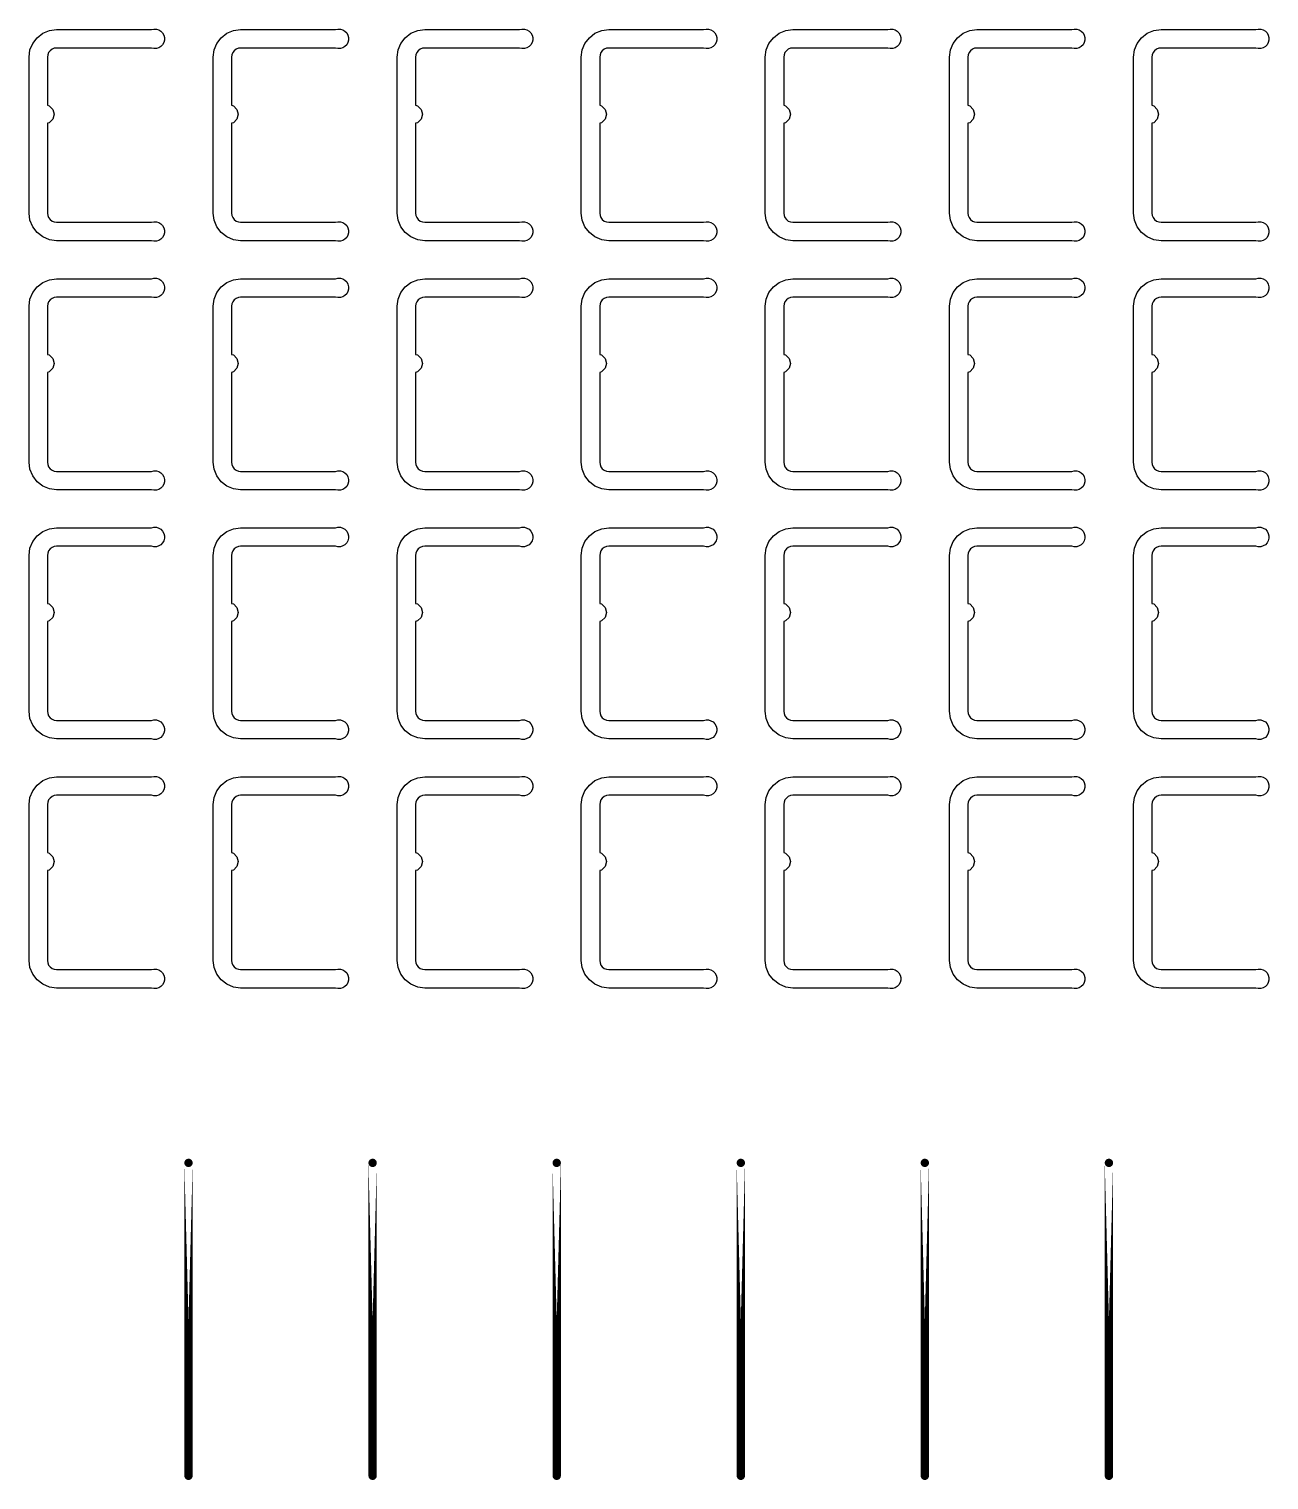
# Model space of a CAD drawing. Extents: x 11 to 212, y 11 to 212.
# Drawn here: x 143.2 to 155.09, y 46.96 to 60.87 of the extents above; entities that cross this region are included whole.
import ezdxf

# ---------------------------------------------------------------- set-up
doc = ezdxf.new("R2010")
doc.units = 0
doc.layers.get('0').update_dxf_attribs({"linetype": 'continuous'})
doc.layers.add('L4', color=7, linetype='continuous')

# ---------------------------------------------------------------- blocks, each defined once
blk = doc.blocks.new('cutlineendpoint')
at = {"const_width": 0.04}
blk.add_lwpolyline([(-0.02, 0, 1), (0.02, 0, 1)], format="xyb", close=True, dxfattribs=at)

msp = doc.modelspace()

# ---------------------------------------------------------------- linework, layer by layer
at = {"layer": 'L4'}
for points in [[(144.373, 59.018), (144.397, 59.023), (144.421, 59.022), (144.444, 59.016), (144.464, 59.003), (144.481, 58.986), (144.493, 58.965), (144.499, 58.941), (144.499, 58.917), (144.493, 58.894), (144.481, 58.873), (144.464, 58.856), (144.444, 58.843), (144.421, 58.836), (144.397, 58.836), (144.373, 58.841), (143.465, 58.841), (143.396, 58.85), (143.332, 58.877), (143.278, 58.919), (143.235, 58.974), (143.209, 59.037), (143.2, 59.106), (143.2, 60.6), (143.209, 60.669), (143.235, 60.732), (143.278, 60.787), (143.332, 60.829), (143.396, 60.856), (143.465, 60.865), (144.373, 60.865), (144.397, 60.87), (144.421, 60.869), (144.444, 60.863), (144.464, 60.85), (144.481, 60.833), (144.493, 60.812), (144.499, 60.789), (144.499, 60.764), (144.493, 60.741), (144.481, 60.72), (144.464, 60.703), (144.444, 60.69), (144.421, 60.684), (144.397, 60.683), (144.373, 60.688), (143.465, 60.688), (143.442, 60.685), (143.421, 60.676), (143.402, 60.662), (143.388, 60.644), (143.379, 60.623), (143.376, 60.6), (143.376, 60.139), (143.394, 60.134), (143.429, 60.1), (143.441, 60.053), (143.429, 60.006), (143.394, 59.971), (143.376, 59.967), (143.376, 59.106), (143.379, 59.083), (143.388, 59.062), (143.402, 59.043), (143.421, 59.029), (143.442, 59.021), (143.465, 59.018)], [(146.138, 59.018), (146.161, 59.023), (146.185, 59.022), (146.209, 59.016), (146.229, 59.003), (146.246, 58.986), (146.258, 58.965), (146.264, 58.941), (146.264, 58.917), (146.258, 58.894), (146.246, 58.873), (146.229, 58.856), (146.209, 58.843), (146.185, 58.836), (146.161, 58.836), (146.138, 58.841), (145.229, 58.841), (145.161, 58.85), (145.097, 58.877), (145.042, 58.919), (145, 58.974), (144.974, 59.037), (144.965, 59.106), (144.965, 60.6), (144.974, 60.669), (145, 60.732), (145.042, 60.787), (145.097, 60.829), (145.161, 60.856), (145.229, 60.865), (146.138, 60.865), (146.161, 60.87), (146.185, 60.869), (146.209, 60.863), (146.229, 60.85), (146.246, 60.833), (146.258, 60.812), (146.264, 60.789), (146.264, 60.764), (146.258, 60.741), (146.246, 60.72), (146.229, 60.703), (146.209, 60.69), (146.185, 60.684), (146.161, 60.683), (146.138, 60.688), (145.229, 60.688), (145.207, 60.685), (145.185, 60.676), (145.167, 60.662), (145.153, 60.644), (145.144, 60.623), (145.141, 60.6), (145.141, 60.139), (145.159, 60.134), (145.193, 60.1), (145.206, 60.053), (145.193, 60.006), (145.159, 59.971), (145.141, 59.967), (145.141, 59.106), (145.144, 59.083), (145.153, 59.062), (145.167, 59.043), (145.185, 59.029), (145.207, 59.021), (145.229, 59.018)], [(147.903, 59.018), (147.926, 59.023), (147.95, 59.022), (147.973, 59.016), (147.994, 59.003), (148.011, 58.986), (148.023, 58.965), (148.029, 58.941), (148.029, 58.917), (148.023, 58.894), (148.011, 58.873), (147.994, 58.856), (147.973, 58.843), (147.95, 58.836), (147.926, 58.836), (147.903, 58.841), (146.994, 58.841), (146.926, 58.85), (146.862, 58.877), (146.807, 58.919), (146.765, 58.974), (146.738, 59.037), (146.729, 59.106), (146.729, 60.6), (146.738, 60.669), (146.765, 60.732), (146.807, 60.787), (146.862, 60.829), (146.926, 60.856), (146.994, 60.865), (147.903, 60.865), (147.926, 60.87), (147.95, 60.869), (147.973, 60.863), (147.994, 60.85), (148.011, 60.833), (148.023, 60.812), (148.029, 60.789), (148.029, 60.764), (148.023, 60.741), (148.011, 60.72), (147.994, 60.703), (147.973, 60.69), (147.95, 60.684), (147.926, 60.683), (147.903, 60.688), (146.994, 60.688), (146.971, 60.685), (146.95, 60.676), (146.932, 60.662), (146.918, 60.644), (146.909, 60.623), (146.906, 60.6), (146.906, 60.139), (146.924, 60.134), (146.958, 60.1), (146.971, 60.053), (146.958, 60.006), (146.924, 59.971), (146.906, 59.967), (146.906, 59.106), (146.909, 59.083), (146.918, 59.062), (146.932, 59.043), (146.95, 59.029), (146.971, 59.021), (146.994, 59.018)], [(149.667, 59.018), (149.691, 59.023), (149.715, 59.022), (149.738, 59.016), (149.759, 59.003), (149.775, 58.986), (149.787, 58.965), (149.793, 58.941), (149.793, 58.917), (149.787, 58.894), (149.775, 58.873), (149.759, 58.856), (149.738, 58.843), (149.715, 58.836), (149.691, 58.836), (149.667, 58.841), (148.759, 58.841), (148.69, 58.85), (148.626, 58.877), (148.572, 58.919), (148.53, 58.974), (148.503, 59.037), (148.494, 59.106), (148.494, 60.6), (148.503, 60.669), (148.53, 60.732), (148.572, 60.787), (148.626, 60.829), (148.69, 60.856), (148.759, 60.865), (149.667, 60.865), (149.691, 60.87), (149.715, 60.869), (149.738, 60.863), (149.759, 60.85), (149.775, 60.833), (149.787, 60.812), (149.793, 60.789), (149.793, 60.764), (149.787, 60.741), (149.775, 60.72), (149.759, 60.703), (149.738, 60.69), (149.715, 60.684), (149.691, 60.683), (149.667, 60.688), (148.759, 60.688), (148.736, 60.685), (148.715, 60.676), (148.696, 60.662), (148.682, 60.644), (148.674, 60.623), (148.671, 60.6), (148.671, 60.139), (148.688, 60.134), (148.723, 60.1), (148.735, 60.053), (148.723, 60.006), (148.688, 59.971), (148.671, 59.967), (148.671, 59.106), (148.674, 59.083), (148.682, 59.062), (148.696, 59.043), (148.715, 59.029), (148.736, 59.021), (148.759, 59.018)], [(151.432, 59.018), (151.455, 59.023), (151.48, 59.022), (151.503, 59.016), (151.523, 59.003), (151.54, 58.986), (151.552, 58.965), (151.558, 58.941), (151.558, 58.917), (151.552, 58.894), (151.54, 58.873), (151.523, 58.856), (151.503, 58.843), (151.48, 58.836), (151.455, 58.836), (151.432, 58.841), (150.524, 58.841), (150.455, 58.85), (150.391, 58.877), (150.336, 58.919), (150.294, 58.974), (150.268, 59.037), (150.259, 59.106), (150.259, 60.6), (150.268, 60.669), (150.294, 60.732), (150.336, 60.787), (150.391, 60.829), (150.455, 60.856), (150.524, 60.865), (151.432, 60.865), (151.455, 60.87), (151.48, 60.869), (151.503, 60.863), (151.523, 60.85), (151.54, 60.833), (151.552, 60.812), (151.558, 60.789), (151.558, 60.764), (151.552, 60.741), (151.54, 60.72), (151.523, 60.703), (151.503, 60.69), (151.48, 60.684), (151.455, 60.683), (151.432, 60.688), (150.524, 60.688), (150.501, 60.685), (150.479, 60.676), (150.461, 60.662), (150.447, 60.644), (150.438, 60.623), (150.435, 60.6), (150.435, 60.139), (150.453, 60.134), (150.487, 60.1), (150.5, 60.053), (150.487, 60.006), (150.453, 59.971), (150.435, 59.967), (150.435, 59.106), (150.438, 59.083), (150.447, 59.062), (150.461, 59.043), (150.479, 59.029), (150.501, 59.021), (150.524, 59.018)], [(153.197, 59.018), (153.22, 59.023), (153.244, 59.022), (153.267, 59.016), (153.288, 59.003), (153.305, 58.986), (153.317, 58.965), (153.323, 58.941), (153.323, 58.917), (153.317, 58.894), (153.305, 58.873), (153.288, 58.856), (153.267, 58.843), (153.244, 58.836), (153.22, 58.836), (153.197, 58.841), (152.288, 58.841), (152.22, 58.85), (152.156, 58.877), (152.101, 58.919), (152.059, 58.974), (152.033, 59.037), (152.024, 59.106), (152.024, 60.6), (152.033, 60.669), (152.059, 60.732), (152.101, 60.787), (152.156, 60.829), (152.22, 60.856), (152.288, 60.865), (153.197, 60.865), (153.22, 60.87), (153.244, 60.869), (153.267, 60.863), (153.288, 60.85), (153.305, 60.833), (153.317, 60.812), (153.323, 60.789), (153.323, 60.764), (153.317, 60.741), (153.305, 60.72), (153.288, 60.703), (153.267, 60.69), (153.244, 60.684), (153.22, 60.683), (153.197, 60.688), (152.288, 60.688), (152.265, 60.685), (152.244, 60.676), (152.226, 60.662), (152.212, 60.644), (152.203, 60.623), (152.2, 60.6), (152.2, 60.139), (152.218, 60.134), (152.252, 60.1), (152.265, 60.053), (152.252, 60.006), (152.218, 59.971), (152.2, 59.967), (152.2, 59.106), (152.203, 59.083), (152.212, 59.062), (152.226, 59.043), (152.244, 59.029), (152.265, 59.021), (152.288, 59.018)], [(154.961, 59.018), (154.985, 59.023), (155.009, 59.022), (155.032, 59.016), (155.053, 59.003), (155.069, 58.986), (155.081, 58.965), (155.087, 58.941), (155.087, 58.917), (155.081, 58.894), (155.069, 58.873), (155.053, 58.856), (155.032, 58.843), (155.009, 58.836), (154.985, 58.836), (154.961, 58.841), (154.053, 58.841), (153.984, 58.85), (153.921, 58.877), (153.866, 58.919), (153.824, 58.974), (153.797, 59.037), (153.788, 59.106), (153.788, 60.6), (153.797, 60.669), (153.824, 60.732), (153.866, 60.787), (153.921, 60.829), (153.984, 60.856), (154.053, 60.865), (154.961, 60.865), (154.985, 60.87), (155.009, 60.869), (155.032, 60.863), (155.053, 60.85), (155.069, 60.833), (155.081, 60.812), (155.087, 60.789), (155.087, 60.764), (155.081, 60.741), (155.069, 60.72), (155.053, 60.703), (155.032, 60.69), (155.009, 60.684), (154.985, 60.683), (154.961, 60.688), (154.053, 60.688), (154.03, 60.685), (154.009, 60.676), (153.991, 60.662), (153.977, 60.644), (153.968, 60.623), (153.965, 60.6), (153.965, 60.139), (153.982, 60.134), (154.017, 60.1), (154.029, 60.053), (154.017, 60.006), (153.982, 59.971), (153.965, 59.967), (153.965, 59.106), (153.968, 59.083), (153.977, 59.062), (153.991, 59.043), (154.009, 59.029), (154.03, 59.021), (154.053, 59.018)], [(144.373, 56.629), (144.397, 56.635), (144.421, 56.634), (144.444, 56.627), (144.464, 56.615), (144.481, 56.598), (144.493, 56.577), (144.499, 56.553), (144.499, 56.529), (144.493, 56.506), (144.481, 56.485), (144.464, 56.468), (144.444, 56.455), (144.421, 56.448), (144.397, 56.448), (144.373, 56.453), (143.465, 56.453), (143.396, 56.462), (143.332, 56.488), (143.278, 56.53), (143.235, 56.585), (143.209, 56.649), (143.2, 56.718), (143.2, 58.212), (143.209, 58.28), (143.235, 58.344), (143.278, 58.399), (143.332, 58.441), (143.396, 58.467), (143.465, 58.476), (144.373, 58.476), (144.397, 58.482), (144.421, 58.481), (144.444, 58.474), (144.464, 58.462), (144.481, 58.445), (144.493, 58.424), (144.499, 58.4), (144.499, 58.376), (144.493, 58.353), (144.481, 58.332), (144.464, 58.315), (144.444, 58.302), (144.421, 58.295), (144.397, 58.295), (144.373, 58.3), (143.465, 58.3), (143.442, 58.297), (143.421, 58.288), (143.402, 58.274), (143.388, 58.256), (143.379, 58.235), (143.376, 58.212), (143.376, 57.751), (143.394, 57.746), (143.429, 57.712), (143.441, 57.665), (143.429, 57.618), (143.394, 57.583), (143.376, 57.578), (143.376, 56.718), (143.379, 56.695), (143.388, 56.674), (143.402, 56.655), (143.421, 56.641), (143.442, 56.632), (143.465, 56.629)], [(146.138, 56.629), (146.161, 56.635), (146.185, 56.634), (146.209, 56.627), (146.229, 56.615), (146.246, 56.598), (146.258, 56.577), (146.264, 56.553), (146.264, 56.529), (146.258, 56.506), (146.246, 56.485), (146.229, 56.468), (146.209, 56.455), (146.185, 56.448), (146.161, 56.448), (146.138, 56.453), (145.229, 56.453), (145.161, 56.462), (145.097, 56.488), (145.042, 56.53), (145, 56.585), (144.974, 56.649), (144.965, 56.718), (144.965, 58.212), (144.974, 58.28), (145, 58.344), (145.042, 58.399), (145.097, 58.441), (145.161, 58.467), (145.229, 58.476), (146.138, 58.476), (146.161, 58.482), (146.185, 58.481), (146.209, 58.474), (146.229, 58.462), (146.246, 58.445), (146.258, 58.424), (146.264, 58.4), (146.264, 58.376), (146.258, 58.353), (146.246, 58.332), (146.229, 58.315), (146.209, 58.302), (146.185, 58.295), (146.161, 58.295), (146.138, 58.3), (145.229, 58.3), (145.207, 58.297), (145.185, 58.288), (145.167, 58.274), (145.153, 58.256), (145.144, 58.235), (145.141, 58.212), (145.141, 57.751), (145.159, 57.746), (145.193, 57.712), (145.206, 57.665), (145.193, 57.618), (145.159, 57.583), (145.141, 57.578), (145.141, 56.718), (145.144, 56.695), (145.153, 56.674), (145.167, 56.655), (145.185, 56.641), (145.207, 56.632), (145.229, 56.629)], [(147.903, 56.629), (147.926, 56.635), (147.95, 56.634), (147.973, 56.627), (147.994, 56.615), (148.011, 56.598), (148.023, 56.577), (148.029, 56.553), (148.029, 56.529), (148.023, 56.506), (148.011, 56.485), (147.994, 56.468), (147.973, 56.455), (147.95, 56.448), (147.926, 56.448), (147.903, 56.453), (146.994, 56.453), (146.926, 56.462), (146.862, 56.488), (146.807, 56.53), (146.765, 56.585), (146.738, 56.649), (146.729, 56.718), (146.729, 58.212), (146.738, 58.28), (146.765, 58.344), (146.807, 58.399), (146.862, 58.441), (146.926, 58.467), (146.994, 58.476), (147.903, 58.476), (147.926, 58.482), (147.95, 58.481), (147.973, 58.474), (147.994, 58.462), (148.011, 58.445), (148.023, 58.424), (148.029, 58.4), (148.029, 58.376), (148.023, 58.353), (148.011, 58.332), (147.994, 58.315), (147.973, 58.302), (147.95, 58.295), (147.926, 58.295), (147.903, 58.3), (146.994, 58.3), (146.971, 58.297), (146.95, 58.288), (146.932, 58.274), (146.918, 58.256), (146.909, 58.235), (146.906, 58.212), (146.906, 57.751), (146.924, 57.746), (146.958, 57.712), (146.971, 57.665), (146.958, 57.618), (146.924, 57.583), (146.906, 57.578), (146.906, 56.718), (146.909, 56.695), (146.918, 56.674), (146.932, 56.655), (146.95, 56.641), (146.971, 56.632), (146.994, 56.629)], [(149.667, 56.629), (149.691, 56.635), (149.715, 56.634), (149.738, 56.627), (149.759, 56.615), (149.775, 56.598), (149.787, 56.577), (149.793, 56.553), (149.793, 56.529), (149.787, 56.506), (149.775, 56.485), (149.759, 56.468), (149.738, 56.455), (149.715, 56.448), (149.691, 56.448), (149.667, 56.453), (148.759, 56.453), (148.69, 56.462), (148.626, 56.488), (148.572, 56.53), (148.53, 56.585), (148.503, 56.649), (148.494, 56.718), (148.494, 58.212), (148.503, 58.28), (148.53, 58.344), (148.572, 58.399), (148.626, 58.441), (148.69, 58.467), (148.759, 58.476), (149.667, 58.476), (149.691, 58.482), (149.715, 58.481), (149.738, 58.474), (149.759, 58.462), (149.775, 58.445), (149.787, 58.424), (149.793, 58.4), (149.793, 58.376), (149.787, 58.353), (149.775, 58.332), (149.759, 58.315), (149.738, 58.302), (149.715, 58.295), (149.691, 58.295), (149.667, 58.3), (148.759, 58.3), (148.736, 58.297), (148.715, 58.288), (148.696, 58.274), (148.682, 58.256), (148.674, 58.235), (148.671, 58.212), (148.671, 57.751), (148.688, 57.746), (148.723, 57.712), (148.735, 57.665), (148.723, 57.618), (148.688, 57.583), (148.671, 57.578), (148.671, 56.718), (148.674, 56.695), (148.682, 56.674), (148.696, 56.655), (148.715, 56.641), (148.736, 56.632), (148.759, 56.629)], [(151.432, 56.629), (151.455, 56.635), (151.48, 56.634), (151.503, 56.627), (151.523, 56.615), (151.54, 56.598), (151.552, 56.577), (151.558, 56.553), (151.558, 56.529), (151.552, 56.506), (151.54, 56.485), (151.523, 56.468), (151.503, 56.455), (151.48, 56.448), (151.455, 56.448), (151.432, 56.453), (150.524, 56.453), (150.455, 56.462), (150.391, 56.488), (150.336, 56.53), (150.294, 56.585), (150.268, 56.649), (150.259, 56.718), (150.259, 58.212), (150.268, 58.28), (150.294, 58.344), (150.336, 58.399), (150.391, 58.441), (150.455, 58.467), (150.524, 58.476), (151.432, 58.476), (151.455, 58.482), (151.48, 58.481), (151.503, 58.474), (151.523, 58.462), (151.54, 58.445), (151.552, 58.424), (151.558, 58.4), (151.558, 58.376), (151.552, 58.353), (151.54, 58.332), (151.523, 58.315), (151.503, 58.302), (151.48, 58.295), (151.455, 58.295), (151.432, 58.3), (150.524, 58.3), (150.501, 58.297), (150.479, 58.288), (150.461, 58.274), (150.447, 58.256), (150.438, 58.235), (150.435, 58.212), (150.435, 57.751), (150.453, 57.746), (150.487, 57.712), (150.5, 57.665), (150.487, 57.618), (150.453, 57.583), (150.435, 57.578), (150.435, 56.718), (150.438, 56.695), (150.447, 56.674), (150.461, 56.655), (150.479, 56.641), (150.501, 56.632), (150.524, 56.629)], [(153.197, 56.629), (153.22, 56.635), (153.244, 56.634), (153.267, 56.627), (153.288, 56.615), (153.305, 56.598), (153.317, 56.577), (153.323, 56.553), (153.323, 56.529), (153.317, 56.506), (153.305, 56.485), (153.288, 56.468), (153.267, 56.455), (153.244, 56.448), (153.22, 56.448), (153.197, 56.453), (152.288, 56.453), (152.22, 56.462), (152.156, 56.488), (152.101, 56.53), (152.059, 56.585), (152.033, 56.649), (152.024, 56.718), (152.024, 58.212), (152.033, 58.28), (152.059, 58.344), (152.101, 58.399), (152.156, 58.441), (152.22, 58.467), (152.288, 58.476), (153.197, 58.476), (153.22, 58.482), (153.244, 58.481), (153.267, 58.474), (153.288, 58.462), (153.305, 58.445), (153.317, 58.424), (153.323, 58.4), (153.323, 58.376), (153.317, 58.353), (153.305, 58.332), (153.288, 58.315), (153.267, 58.302), (153.244, 58.295), (153.22, 58.295), (153.197, 58.3), (152.288, 58.3), (152.265, 58.297), (152.244, 58.288), (152.226, 58.274), (152.212, 58.256), (152.203, 58.235), (152.2, 58.212), (152.2, 57.751), (152.218, 57.746), (152.252, 57.712), (152.265, 57.665), (152.252, 57.618), (152.218, 57.583), (152.2, 57.578), (152.2, 56.718), (152.203, 56.695), (152.212, 56.674), (152.226, 56.655), (152.244, 56.641), (152.265, 56.632), (152.288, 56.629)], [(154.961, 56.629), (154.985, 56.635), (155.009, 56.634), (155.032, 56.627), (155.053, 56.615), (155.069, 56.598), (155.081, 56.577), (155.087, 56.553), (155.087, 56.529), (155.081, 56.506), (155.069, 56.485), (155.053, 56.468), (155.032, 56.455), (155.009, 56.448), (154.985, 56.448), (154.961, 56.453), (154.053, 56.453), (153.984, 56.462), (153.921, 56.488), (153.866, 56.53), (153.824, 56.585), (153.797, 56.649), (153.788, 56.718), (153.788, 58.212), (153.797, 58.28), (153.824, 58.344), (153.866, 58.399), (153.921, 58.441), (153.984, 58.467), (154.053, 58.476), (154.961, 58.476), (154.985, 58.482), (155.009, 58.481), (155.032, 58.474), (155.053, 58.462), (155.069, 58.445), (155.081, 58.424), (155.087, 58.4), (155.087, 58.376), (155.081, 58.353), (155.069, 58.332), (155.053, 58.315), (155.032, 58.302), (155.009, 58.295), (154.985, 58.295), (154.961, 58.3), (154.053, 58.3), (154.03, 58.297), (154.009, 58.288), (153.991, 58.274), (153.977, 58.256), (153.968, 58.235), (153.965, 58.212), (153.965, 57.751), (153.982, 57.746), (154.017, 57.712), (154.029, 57.665), (154.017, 57.618), (153.982, 57.583), (153.965, 57.578), (153.965, 56.718), (153.968, 56.695), (153.977, 56.674), (153.991, 56.655), (154.009, 56.641), (154.03, 56.632), (154.053, 56.629)], [(144.373, 54.241), (144.397, 54.247), (144.421, 54.246), (144.444, 54.239), (144.464, 54.227), (144.481, 54.209), (144.493, 54.188), (144.499, 54.165), (144.499, 54.141), (144.493, 54.118), (144.481, 54.097), (144.464, 54.079), (144.444, 54.067), (144.421, 54.06), (144.397, 54.059), (144.373, 54.065), (143.465, 54.065), (143.396, 54.074), (143.332, 54.1), (143.278, 54.142), (143.235, 54.197), (143.209, 54.261), (143.2, 54.329), (143.2, 55.824), (143.209, 55.892), (143.235, 55.956), (143.278, 56.011), (143.332, 56.053), (143.396, 56.079), (143.465, 56.088), (144.373, 56.088), (144.397, 56.094), (144.421, 56.093), (144.444, 56.086), (144.464, 56.074), (144.481, 56.056), (144.493, 56.035), (144.499, 56.012), (144.499, 55.988), (144.493, 55.965), (144.481, 55.944), (144.464, 55.926), (144.444, 55.914), (144.421, 55.907), (144.397, 55.906), (144.373, 55.912), (143.465, 55.912), (143.442, 55.909), (143.421, 55.9), (143.402, 55.886), (143.388, 55.868), (143.379, 55.846), (143.376, 55.824), (143.376, 55.363), (143.394, 55.358), (143.429, 55.324), (143.441, 55.276), (143.429, 55.229), (143.394, 55.195), (143.376, 55.19), (143.376, 54.329), (143.379, 54.307), (143.388, 54.285), (143.402, 54.267), (143.421, 54.253), (143.442, 54.244), (143.465, 54.241)], [(146.138, 54.241), (146.161, 54.247), (146.185, 54.246), (146.209, 54.239), (146.229, 54.227), (146.246, 54.209), (146.258, 54.188), (146.264, 54.165), (146.264, 54.141), (146.258, 54.118), (146.246, 54.097), (146.229, 54.079), (146.209, 54.067), (146.185, 54.06), (146.161, 54.059), (146.138, 54.065), (145.229, 54.065), (145.161, 54.074), (145.097, 54.1), (145.042, 54.142), (145, 54.197), (144.974, 54.261), (144.965, 54.329), (144.965, 55.824), (144.974, 55.892), (145, 55.956), (145.042, 56.011), (145.097, 56.053), (145.161, 56.079), (145.229, 56.088), (146.138, 56.088), (146.161, 56.094), (146.185, 56.093), (146.209, 56.086), (146.229, 56.074), (146.246, 56.056), (146.258, 56.035), (146.264, 56.012), (146.264, 55.988), (146.258, 55.965), (146.246, 55.944), (146.229, 55.926), (146.209, 55.914), (146.185, 55.907), (146.161, 55.906), (146.138, 55.912), (145.229, 55.912), (145.207, 55.909), (145.185, 55.9), (145.167, 55.886), (145.153, 55.868), (145.144, 55.846), (145.141, 55.824), (145.141, 55.363), (145.159, 55.358), (145.193, 55.324), (145.206, 55.276), (145.193, 55.229), (145.159, 55.195), (145.141, 55.19), (145.141, 54.329), (145.144, 54.307), (145.153, 54.285), (145.167, 54.267), (145.185, 54.253), (145.207, 54.244), (145.229, 54.241)], [(147.903, 54.241), (147.926, 54.247), (147.95, 54.246), (147.973, 54.239), (147.994, 54.227), (148.011, 54.209), (148.023, 54.188), (148.029, 54.165), (148.029, 54.141), (148.023, 54.118), (148.011, 54.097), (147.994, 54.079), (147.973, 54.067), (147.95, 54.06), (147.926, 54.059), (147.903, 54.065), (146.994, 54.065), (146.926, 54.074), (146.862, 54.1), (146.807, 54.142), (146.765, 54.197), (146.738, 54.261), (146.729, 54.329), (146.729, 55.824), (146.738, 55.892), (146.765, 55.956), (146.807, 56.011), (146.862, 56.053), (146.926, 56.079), (146.994, 56.088), (147.903, 56.088), (147.926, 56.094), (147.95, 56.093), (147.973, 56.086), (147.994, 56.074), (148.011, 56.056), (148.023, 56.035), (148.029, 56.012), (148.029, 55.988), (148.023, 55.965), (148.011, 55.944), (147.994, 55.926), (147.973, 55.914), (147.95, 55.907), (147.926, 55.906), (147.903, 55.912), (146.994, 55.912), (146.971, 55.909), (146.95, 55.9), (146.932, 55.886), (146.918, 55.868), (146.909, 55.846), (146.906, 55.824), (146.906, 55.363), (146.924, 55.358), (146.958, 55.324), (146.971, 55.276), (146.958, 55.229), (146.924, 55.195), (146.906, 55.19), (146.906, 54.329), (146.909, 54.307), (146.918, 54.285), (146.932, 54.267), (146.95, 54.253), (146.971, 54.244), (146.994, 54.241)], [(149.667, 54.241), (149.691, 54.247), (149.715, 54.246), (149.738, 54.239), (149.759, 54.227), (149.775, 54.209), (149.787, 54.188), (149.793, 54.165), (149.793, 54.141), (149.787, 54.118), (149.775, 54.097), (149.759, 54.079), (149.738, 54.067), (149.715, 54.06), (149.691, 54.059), (149.667, 54.065), (148.759, 54.065), (148.69, 54.074), (148.626, 54.1), (148.572, 54.142), (148.53, 54.197), (148.503, 54.261), (148.494, 54.329), (148.494, 55.824), (148.503, 55.892), (148.53, 55.956), (148.572, 56.011), (148.626, 56.053), (148.69, 56.079), (148.759, 56.088), (149.667, 56.088), (149.691, 56.094), (149.715, 56.093), (149.738, 56.086), (149.759, 56.074), (149.775, 56.056), (149.787, 56.035), (149.793, 56.012), (149.793, 55.988), (149.787, 55.965), (149.775, 55.944), (149.759, 55.926), (149.738, 55.914), (149.715, 55.907), (149.691, 55.906), (149.667, 55.912), (148.759, 55.912), (148.736, 55.909), (148.715, 55.9), (148.696, 55.886), (148.682, 55.868), (148.674, 55.846), (148.671, 55.824), (148.671, 55.363), (148.688, 55.358), (148.723, 55.324), (148.735, 55.276), (148.723, 55.229), (148.688, 55.195), (148.671, 55.19), (148.671, 54.329), (148.674, 54.307), (148.682, 54.285), (148.696, 54.267), (148.715, 54.253), (148.736, 54.244), (148.759, 54.241)], [(151.432, 54.241), (151.455, 54.247), (151.48, 54.246), (151.503, 54.239), (151.523, 54.227), (151.54, 54.209), (151.552, 54.188), (151.558, 54.165), (151.558, 54.141), (151.552, 54.118), (151.54, 54.097), (151.523, 54.079), (151.503, 54.067), (151.48, 54.06), (151.455, 54.059), (151.432, 54.065), (150.524, 54.065), (150.455, 54.074), (150.391, 54.1), (150.336, 54.142), (150.294, 54.197), (150.268, 54.261), (150.259, 54.329), (150.259, 55.824), (150.268, 55.892), (150.294, 55.956), (150.336, 56.011), (150.391, 56.053), (150.455, 56.079), (150.524, 56.088), (151.432, 56.088), (151.455, 56.094), (151.48, 56.093), (151.503, 56.086), (151.523, 56.074), (151.54, 56.056), (151.552, 56.035), (151.558, 56.012), (151.558, 55.988), (151.552, 55.965), (151.54, 55.944), (151.523, 55.926), (151.503, 55.914), (151.48, 55.907), (151.455, 55.906), (151.432, 55.912), (150.524, 55.912), (150.501, 55.909), (150.479, 55.9), (150.461, 55.886), (150.447, 55.868), (150.438, 55.846), (150.435, 55.824), (150.435, 55.363), (150.453, 55.358), (150.487, 55.324), (150.5, 55.276), (150.487, 55.229), (150.453, 55.195), (150.435, 55.19), (150.435, 54.329), (150.438, 54.307), (150.447, 54.285), (150.461, 54.267), (150.479, 54.253), (150.501, 54.244), (150.524, 54.241)], [(153.197, 54.241), (153.22, 54.247), (153.244, 54.246), (153.267, 54.239), (153.288, 54.227), (153.305, 54.209), (153.317, 54.188), (153.323, 54.165), (153.323, 54.141), (153.317, 54.118), (153.305, 54.097), (153.288, 54.079), (153.267, 54.067), (153.244, 54.06), (153.22, 54.059), (153.197, 54.065), (152.288, 54.065), (152.22, 54.074), (152.156, 54.1), (152.101, 54.142), (152.059, 54.197), (152.033, 54.261), (152.024, 54.329), (152.024, 55.824), (152.033, 55.892), (152.059, 55.956), (152.101, 56.011), (152.156, 56.053), (152.22, 56.079), (152.288, 56.088), (153.197, 56.088), (153.22, 56.094), (153.244, 56.093), (153.267, 56.086), (153.288, 56.074), (153.305, 56.056), (153.317, 56.035), (153.323, 56.012), (153.323, 55.988), (153.317, 55.965), (153.305, 55.944), (153.288, 55.926), (153.267, 55.914), (153.244, 55.907), (153.22, 55.906), (153.197, 55.912), (152.288, 55.912), (152.265, 55.909), (152.244, 55.9), (152.226, 55.886), (152.212, 55.868), (152.203, 55.846), (152.2, 55.824), (152.2, 55.363), (152.218, 55.358), (152.252, 55.324), (152.265, 55.276), (152.252, 55.229), (152.218, 55.195), (152.2, 55.19), (152.2, 54.329), (152.203, 54.307), (152.212, 54.285), (152.226, 54.267), (152.244, 54.253), (152.265, 54.244), (152.288, 54.241)], [(154.961, 54.241), (154.985, 54.247), (155.009, 54.246), (155.032, 54.239), (155.053, 54.227), (155.069, 54.209), (155.081, 54.188), (155.087, 54.165), (155.087, 54.141), (155.081, 54.118), (155.069, 54.097), (155.053, 54.079), (155.032, 54.067), (155.009, 54.06), (154.985, 54.059), (154.961, 54.065), (154.053, 54.065), (153.984, 54.074), (153.921, 54.1), (153.866, 54.142), (153.824, 54.197), (153.797, 54.261), (153.788, 54.329), (153.788, 55.824), (153.797, 55.892), (153.824, 55.956), (153.866, 56.011), (153.921, 56.053), (153.984, 56.079), (154.053, 56.088), (154.961, 56.088), (154.985, 56.094), (155.009, 56.093), (155.032, 56.086), (155.053, 56.074), (155.069, 56.056), (155.081, 56.035), (155.087, 56.012), (155.087, 55.988), (155.081, 55.965), (155.069, 55.944), (155.053, 55.926), (155.032, 55.914), (155.009, 55.907), (154.985, 55.906), (154.961, 55.912), (154.053, 55.912), (154.03, 55.909), (154.009, 55.9), (153.991, 55.886), (153.977, 55.868), (153.968, 55.846), (153.965, 55.824), (153.965, 55.363), (153.982, 55.358), (154.017, 55.324), (154.029, 55.276), (154.017, 55.229), (153.982, 55.195), (153.965, 55.19), (153.965, 54.329), (153.968, 54.307), (153.977, 54.285), (153.991, 54.267), (154.009, 54.253), (154.03, 54.244), (154.053, 54.241)], [(144.373, 51.853), (144.397, 51.858), (144.421, 51.858), (144.444, 51.851), (144.464, 51.838), (144.481, 51.821), (144.493, 51.8), (144.499, 51.777), (144.499, 51.753), (144.493, 51.729), (144.481, 51.708), (144.464, 51.691), (144.444, 51.679), (144.421, 51.672), (144.397, 51.671), (144.373, 51.676), (143.465, 51.676), (143.396, 51.685), (143.332, 51.712), (143.278, 51.754), (143.235, 51.809), (143.209, 51.873), (143.2, 51.941), (143.2, 53.435), (143.209, 53.504), (143.235, 53.568), (143.278, 53.622), (143.332, 53.665), (143.396, 53.691), (143.465, 53.7), (144.373, 53.7), (144.397, 53.705), (144.421, 53.705), (144.444, 53.698), (144.464, 53.685), (144.481, 53.668), (144.493, 53.647), (144.499, 53.624), (144.499, 53.6), (144.493, 53.576), (144.481, 53.555), (144.464, 53.538), (144.444, 53.526), (144.421, 53.519), (144.397, 53.518), (144.373, 53.524), (143.465, 53.524), (143.442, 53.521), (143.421, 53.512), (143.402, 53.498), (143.388, 53.479), (143.379, 53.458), (143.376, 53.435), (143.376, 52.974), (143.394, 52.97), (143.429, 52.935), (143.441, 52.888), (143.429, 52.841), (143.394, 52.807), (143.376, 52.802), (143.376, 51.941), (143.379, 51.918), (143.388, 51.897), (143.402, 51.879), (143.421, 51.865), (143.442, 51.856), (143.465, 51.853)], [(146.138, 51.853), (146.161, 51.858), (146.185, 51.858), (146.209, 51.851), (146.229, 51.838), (146.246, 51.821), (146.258, 51.8), (146.264, 51.777), (146.264, 51.753), (146.258, 51.729), (146.246, 51.708), (146.229, 51.691), (146.209, 51.679), (146.185, 51.672), (146.161, 51.671), (146.138, 51.676), (145.229, 51.676), (145.161, 51.685), (145.097, 51.712), (145.042, 51.754), (145, 51.809), (144.974, 51.873), (144.965, 51.941), (144.965, 53.435), (144.974, 53.504), (145, 53.568), (145.042, 53.622), (145.097, 53.665), (145.161, 53.691), (145.229, 53.7), (146.138, 53.7), (146.161, 53.705), (146.185, 53.705), (146.209, 53.698), (146.229, 53.685), (146.246, 53.668), (146.258, 53.647), (146.264, 53.624), (146.264, 53.6), (146.258, 53.576), (146.246, 53.555), (146.229, 53.538), (146.209, 53.526), (146.185, 53.519), (146.161, 53.518), (146.138, 53.524), (145.229, 53.524), (145.207, 53.521), (145.185, 53.512), (145.167, 53.498), (145.153, 53.479), (145.144, 53.458), (145.141, 53.435), (145.141, 52.974), (145.159, 52.97), (145.193, 52.935), (145.206, 52.888), (145.193, 52.841), (145.159, 52.807), (145.141, 52.802), (145.141, 51.941), (145.144, 51.918), (145.153, 51.897), (145.167, 51.879), (145.185, 51.865), (145.207, 51.856), (145.229, 51.853)], [(147.903, 51.853), (147.926, 51.858), (147.95, 51.858), (147.973, 51.851), (147.994, 51.838), (148.011, 51.821), (148.023, 51.8), (148.029, 51.777), (148.029, 51.753), (148.023, 51.729), (148.011, 51.708), (147.994, 51.691), (147.973, 51.679), (147.95, 51.672), (147.926, 51.671), (147.903, 51.676), (146.994, 51.676), (146.926, 51.685), (146.862, 51.712), (146.807, 51.754), (146.765, 51.809), (146.738, 51.873), (146.729, 51.941), (146.729, 53.435), (146.738, 53.504), (146.765, 53.568), (146.807, 53.622), (146.862, 53.665), (146.926, 53.691), (146.994, 53.7), (147.903, 53.7), (147.926, 53.705), (147.95, 53.705), (147.973, 53.698), (147.994, 53.685), (148.011, 53.668), (148.023, 53.647), (148.029, 53.624), (148.029, 53.6), (148.023, 53.576), (148.011, 53.555), (147.994, 53.538), (147.973, 53.526), (147.95, 53.519), (147.926, 53.518), (147.903, 53.524), (146.994, 53.524), (146.971, 53.521), (146.95, 53.512), (146.932, 53.498), (146.918, 53.479), (146.909, 53.458), (146.906, 53.435), (146.906, 52.974), (146.924, 52.97), (146.958, 52.935), (146.971, 52.888), (146.958, 52.841), (146.924, 52.807), (146.906, 52.802), (146.906, 51.941), (146.909, 51.918), (146.918, 51.897), (146.932, 51.879), (146.95, 51.865), (146.971, 51.856), (146.994, 51.853)], [(149.667, 51.853), (149.691, 51.858), (149.715, 51.858), (149.738, 51.851), (149.759, 51.838), (149.775, 51.821), (149.787, 51.8), (149.793, 51.777), (149.793, 51.753), (149.787, 51.729), (149.775, 51.708), (149.759, 51.691), (149.738, 51.679), (149.715, 51.672), (149.691, 51.671), (149.667, 51.676), (148.759, 51.676), (148.69, 51.685), (148.626, 51.712), (148.572, 51.754), (148.53, 51.809), (148.503, 51.873), (148.494, 51.941), (148.494, 53.435), (148.503, 53.504), (148.53, 53.568), (148.572, 53.622), (148.626, 53.665), (148.69, 53.691), (148.759, 53.7), (149.667, 53.7), (149.691, 53.705), (149.715, 53.705), (149.738, 53.698), (149.759, 53.685), (149.775, 53.668), (149.787, 53.647), (149.793, 53.624), (149.793, 53.6), (149.787, 53.576), (149.775, 53.555), (149.759, 53.538), (149.738, 53.526), (149.715, 53.519), (149.691, 53.518), (149.667, 53.524), (148.759, 53.524), (148.736, 53.521), (148.715, 53.512), (148.696, 53.498), (148.682, 53.479), (148.674, 53.458), (148.671, 53.435), (148.671, 52.974), (148.688, 52.97), (148.723, 52.935), (148.735, 52.888), (148.723, 52.841), (148.688, 52.807), (148.671, 52.802), (148.671, 51.941), (148.674, 51.918), (148.682, 51.897), (148.696, 51.879), (148.715, 51.865), (148.736, 51.856), (148.759, 51.853)], [(151.432, 51.853), (151.455, 51.858), (151.48, 51.858), (151.503, 51.851), (151.523, 51.838), (151.54, 51.821), (151.552, 51.8), (151.558, 51.777), (151.558, 51.753), (151.552, 51.729), (151.54, 51.708), (151.523, 51.691), (151.503, 51.679), (151.48, 51.672), (151.455, 51.671), (151.432, 51.676), (150.524, 51.676), (150.455, 51.685), (150.391, 51.712), (150.336, 51.754), (150.294, 51.809), (150.268, 51.873), (150.259, 51.941), (150.259, 53.435), (150.268, 53.504), (150.294, 53.568), (150.336, 53.622), (150.391, 53.665), (150.455, 53.691), (150.524, 53.7), (151.432, 53.7), (151.455, 53.705), (151.48, 53.705), (151.503, 53.698), (151.523, 53.685), (151.54, 53.668), (151.552, 53.647), (151.558, 53.624), (151.558, 53.6), (151.552, 53.576), (151.54, 53.555), (151.523, 53.538), (151.503, 53.526), (151.48, 53.519), (151.455, 53.518), (151.432, 53.524), (150.524, 53.524), (150.501, 53.521), (150.479, 53.512), (150.461, 53.498), (150.447, 53.479), (150.438, 53.458), (150.435, 53.435), (150.435, 52.974), (150.453, 52.97), (150.487, 52.935), (150.5, 52.888), (150.487, 52.841), (150.453, 52.807), (150.435, 52.802), (150.435, 51.941), (150.438, 51.918), (150.447, 51.897), (150.461, 51.879), (150.479, 51.865), (150.501, 51.856), (150.524, 51.853)], [(153.197, 51.853), (153.22, 51.858), (153.244, 51.858), (153.267, 51.851), (153.288, 51.838), (153.305, 51.821), (153.317, 51.8), (153.323, 51.777), (153.323, 51.753), (153.317, 51.729), (153.305, 51.708), (153.288, 51.691), (153.267, 51.679), (153.244, 51.672), (153.22, 51.671), (153.197, 51.676), (152.288, 51.676), (152.22, 51.685), (152.156, 51.712), (152.101, 51.754), (152.059, 51.809), (152.033, 51.873), (152.024, 51.941), (152.024, 53.435), (152.033, 53.504), (152.059, 53.568), (152.101, 53.622), (152.156, 53.665), (152.22, 53.691), (152.288, 53.7), (153.197, 53.7), (153.22, 53.705), (153.244, 53.705), (153.267, 53.698), (153.288, 53.685), (153.305, 53.668), (153.317, 53.647), (153.323, 53.624), (153.323, 53.6), (153.317, 53.576), (153.305, 53.555), (153.288, 53.538), (153.267, 53.526), (153.244, 53.519), (153.22, 53.518), (153.197, 53.524), (152.288, 53.524), (152.265, 53.521), (152.244, 53.512), (152.226, 53.498), (152.212, 53.479), (152.203, 53.458), (152.2, 53.435), (152.2, 52.974), (152.218, 52.97), (152.252, 52.935), (152.265, 52.888), (152.252, 52.841), (152.218, 52.807), (152.2, 52.802), (152.2, 51.941), (152.203, 51.918), (152.212, 51.897), (152.226, 51.879), (152.244, 51.865), (152.265, 51.856), (152.288, 51.853)], [(154.961, 51.853), (154.985, 51.858), (155.009, 51.858), (155.032, 51.851), (155.053, 51.838), (155.069, 51.821), (155.081, 51.8), (155.087, 51.777), (155.087, 51.753), (155.081, 51.729), (155.069, 51.708), (155.053, 51.691), (155.032, 51.679), (155.009, 51.672), (154.985, 51.671), (154.961, 51.676), (154.053, 51.676), (153.984, 51.685), (153.921, 51.712), (153.866, 51.754), (153.824, 51.809), (153.797, 51.873), (153.788, 51.941), (153.788, 53.435), (153.797, 53.504), (153.824, 53.568), (153.866, 53.622), (153.921, 53.665), (153.984, 53.691), (154.053, 53.7), (154.961, 53.7), (154.985, 53.705), (155.009, 53.705), (155.032, 53.698), (155.053, 53.685), (155.069, 53.668), (155.081, 53.647), (155.087, 53.624), (155.087, 53.6), (155.081, 53.576), (155.069, 53.555), (155.053, 53.538), (155.032, 53.526), (155.009, 53.519), (154.985, 53.518), (154.961, 53.524), (154.053, 53.524), (154.03, 53.521), (154.009, 53.512), (153.991, 53.498), (153.977, 53.479), (153.968, 53.458), (153.965, 53.435), (153.965, 52.974), (153.982, 52.97), (154.017, 52.935), (154.029, 52.888), (154.017, 52.841), (153.982, 52.807), (153.965, 52.802), (153.965, 51.941), (153.968, 51.918), (153.977, 51.897), (153.991, 51.879), (154.009, 51.865), (154.03, 51.856), (154.053, 51.853)]]:
    msp.add_lwpolyline(points, close=True, dxfattribs=at)
at = {"layer": 'L4', "const_width": 0.08}
for points in [[(144.729, 50), (144.729, 47)], [(146.494, 50), (146.494, 47)], [(148.259, 50), (148.259, 47)], [(150.024, 50), (150.024, 47)], [(151.788, 50), (151.788, 47)], [(153.553, 50), (153.553, 47)]]:
    msp.add_lwpolyline(points, close=True, dxfattribs=at)

# ---------------------------------------------------------------- block references
at = {"layer": 'L4'}
for p in [(144.729, 50), (146.494, 50), (148.259, 50), (150.024, 50), (151.788, 50), (153.553, 50), (144.729, 47), (146.494, 47), (148.259, 47), (150.024, 47), (151.788, 47), (153.553, 47)]:
    msp.add_blockref('cutlineendpoint', p, dxfattribs=at)

doc.saveas('drawing.dxf')
